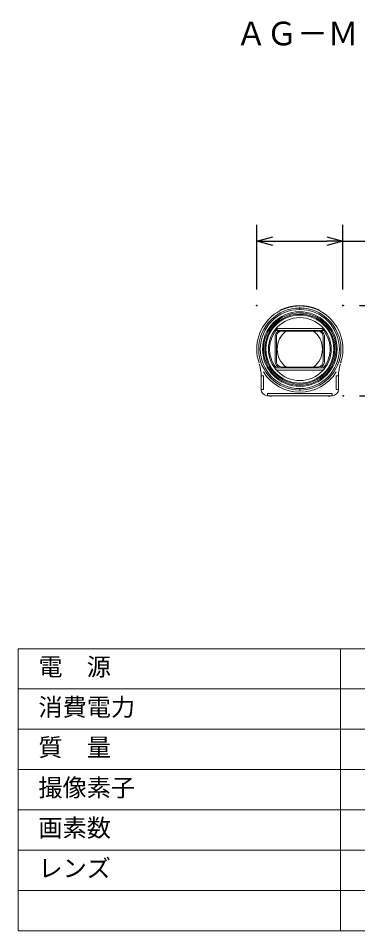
# Model space of a CAD drawing. Units: millimetres, scale not verified. Extents: x -63 to 62, y -57 to 57.
# Drawn here: x -62.5 to -20.4, y -56.5 to 56.7 of the extents above; entities that cross this region are included whole.
import ezdxf
from ezdxf.enums import TextEntityAlignment as Align

# ---------------------------------------------------------------- set-up
doc = ezdxf.new("R2010")
doc.units = ezdxf.units.MM
doc.header["$LTSCALE"] = 0.125
doc.header["$PDMODE"] = 32
doc.header["$PDSIZE"] = 0.0625
for name, color, linetype, lineweight in [('0-0_0', 7, 'Continuous', 25), ('0-1_WAKU', 1, 'Continuous', 18), ('0-4_GAIKEI', 1, 'Continuous', 18), ('0-6_SUNPO', 7, 'Continuous', 25)]:
    doc.layers.add(name, color=color, linetype=linetype, lineweight=lineweight)
doc.layers.add('0-2_MOJI1', color=7, linetype='Continuous')
doc.layers.add('0-5_DEFPOINTS', color=7, linetype='Continuous')
doc.styles.add('ＭＳ ゴシック', font='')
doc.styles.get('ＭＳ ゴシック').set_extended_font_data('MS Gothic')

# ---------------------------------------------------------------- blocks, each defined once
blk = doc.blocks.new('_OPEN30')
at = {"layer": '0-0_0'}
blk.add_line((0, 0), (-1, 0), dxfattribs=at)
blk.add_lwpolyline([(-1, 0.26795), (0, 0), (-1, -0.26795)], dxfattribs=at)
blk = doc.blocks.new('D5')
at = {"layer": '0-5_DEFPOINTS'}
for p in [(-19.0585, 31.5616), (-29.7585, 23.5616), (-19.0585, 23.5616)]:
    blk.add_point(p, dxfattribs=at)
at = {"layer": '0-6_SUNPO'}
for p, q in [((-29.7585, 25.5616), (-29.7585, 33.5616)), ((-19.0585, 25.5616), (-19.0585, 33.5616)), ((-27.7585, 31.5616), (-21.0585, 31.5616)), ((-19.0585, 31.5616), (-4.3919, 31.5616))]:
    blk.add_line(p, q, dxfattribs=at)
at = {"layer": '0-6_SUNPO', "xscale": 2, "yscale": 2, "rotation": 180}
blk.add_blockref('_OPEN30', (-29.7585, 31.5616), dxfattribs=at)
at = {"layer": '0-6_SUNPO', "xscale": 2, "yscale": 2}
blk.add_blockref('_OPEN30', (-19.0585, 31.5616), dxfattribs=at)
at = {"layer": '0-6_SUNPO', "style": 'ＭＳ ゴシック'}
blk.add_text('φ53.5', height=1.833, dxfattribs=at).set_placement((-14.4752, 32.0616), align=Align.BOTTOM_LEFT)
blk = doc.blocks.new('D4')
at = {"layer": '0-5_DEFPOINTS'}
for p in [(-19.0202, 23.558), (-11.0202, 23.558), (-19.0202, 12.358)]:
    blk.add_point(p, dxfattribs=at)
at = {"layer": '0-6_SUNPO'}
for p, q in [((-17.0202, 23.558), (-9.0202, 23.558)), ((-11.0202, 14.358), (-11.0202, 21.558)), ((-17.0202, 12.358), (-9.0202, 12.358))]:
    blk.add_line(p, q, dxfattribs=at)
at = {"layer": '0-6_SUNPO', "xscale": 2, "yscale": 2}
for p, rotation in [((-11.0202, 23.558), 90), ((-11.0202, 12.358), 270)]:
    blk.add_blockref('_OPEN30', p, dxfattribs=dict(at, rotation=rotation))
at = {"layer": '0-6_SUNPO', "style": 'ＭＳ ゴシック'}
blk.add_text('56', height=1.833, rotation=90, dxfattribs=at).set_placement((-11.5202, 16.708), align=Align.BOTTOM_LEFT)

msp = doc.modelspace()

# ---------------------------------------------------------------- linework, layer by layer
at = {"layer": '0-1_WAKU', "color": 4}
for p, q in [((62.4969, -21.5086), (-62.5031, -21.5086)), ((-22.5031, -56.5086), (-22.5031, -21.5086))]:
    msp.add_line(p, q, dxfattribs=at)
at = {"layer": '0-1_WAKU'}
for p, q in [((-62.5031, -26.5086), (62.4969, -26.5086)), ((-62.5031, -31.5086), (62.4969, -31.5086)), ((-62.5031, -36.5086), (62.4969, -36.5086)), ((-62.5031, -41.5086), (62.4969, -41.5086)), ((-62.5031, -46.5086), (62.4969, -46.5086)), ((-62.5031, -51.5086), (62.4969, -51.5086))]:
    msp.add_line(p, q, dxfattribs=at)
at = {"layer": '0-1_WAKU', "color": 4}
msp.add_lwpolyline([(-62.5031, -21.5086), (-62.5031, -56.5086), (62.4969, -56.5086)], dxfattribs=at)
at = {"layer": '0-4_GAIKEI'}
for p, q in [((-27.568, 20.8146), (-27.568, 20.8746)), ((-27.568, 20.7686), (-27.568, 20.7946)), ((-27.568, 20.5846), (-27.568, 20.7686)), ((-27.568, 19.9746), (-27.568, 20.0146)), ((-24.8691, 20.2939), (-24.8691, 20.2939)), ((-32.2594, 18.2463), (-32.2594, 18.2463)), ((-31.8685, 18.8564), (-31.8686, 18.8563)), ((-30.3015, 18.2417), (-24.8345, 18.2417)), ((-30.6182, 14.1309), (-30.6182, 17.2182)), ((-24.6219, 17.9946), (-30.5142, 17.9946)), ((-30.468, 14.1309), (-30.468, 17.2182)), ((-29.8004, 17.9146), (-25.3357, 17.9146)), ((-24.668, 17.2182), (-24.668, 14.1309)), ((-24.5178, 17.2182), (-24.5178, 14.1309)), ((-22.4326, 14.1746), (-22.428, 14.1746)), ((-22.4285, 14.1889), (-22.4284, 14.1884)), ((-22.428, 14.1746), (-22.4281, 14.1698)), ((-30.5142, 13.3546), (-24.6219, 13.3546)), ((-24.6934, 13.0562), (-30.4427, 13.0562)), ((-25.3357, 13.4346), (-29.8004, 13.4346)), ((-32.368, 12.3455), (-32.368, 10.6746)), ((-32.0653, 12.3463), (-32.3652, 12.3463)), ((-32.0653, 12.3463), (-32.0653, 10.6771)), ((-27.568, 11.3346), (-27.568, 11.3746)), ((-22.7708, 12.3463), (-23.0707, 12.3463)), ((-22.768, 12.3455), (-22.768, 10.6746)), ((-32.368, 10.6771), (-32.0653, 10.6771)), ((-27.568, 10.5806), (-27.568, 10.7646)), ((-27.568, 10.5546), (-27.568, 10.5806)), ((-27.568, 10.4746), (-27.568, 10.5346)), ((-31.568, 9.8746), (-27.628, 9.8746)), ((-27.628, 9.8774), (-27.628, 9.8746)), ((-23.5706, 9.8774), (-23.5706, 10.1773)), ((-23.5677, 9.8746), (-23.5706, 9.8774))]:
    msp.add_line(p, q, dxfattribs=at)
msp.add_lwpolyline([(-24.8591, 20.288), (-24.8591, 20.288), (-24.8591, 20.288), (-24.8591, 20.288), (-24.8591, 20.288), (-24.8591, 20.288), (-24.8591, 20.288), (-24.8591, 20.288)], close=True, dxfattribs=at)
for points in [[(-22.768, 10.6771), (-23.0707, 10.6771), (-23.0707, 12.3463)], [(-31.5655, 9.8746), (-31.5655, 10.1773), (-23.5706, 10.1773)], [(-23.557, 9.8746), (-23.568, 9.8746), (-27.568, 9.8746), (-27.568, 9.8774)]]:
    msp.add_lwpolyline(points, dxfattribs=at)
msp.add_circle((-27.568, 15.6746), 3.9, dxfattribs=at)
for centre, radius, start, end in [((-27.568, 15.6746), 5.35, 341.23592, 198.76408), ((-27.568, 15.6746), 5.094, 90, 270), ((-27.568, 15.6746), 4.91, 90, 270), ((-29.908, 20.43), 0.1, 116.20023, 176.66724), ((-27.568, 15.6746), 5.4, 115.00147, 116.20023), ((-27.568, 15.6746), 5.4, 64.99853, 115.00147), ((-27.568, 15.6746), 5.094, 270, 90), ((-27.568, 15.6746), 4.91, 270, 90), ((-27.568, 15.6746), 5.4, 63.79977, 64.99853), ((-25.228, 20.43), 0.1, 0, 63.79977), ((-27.568, 15.6746), 4.63, 90.6, 270.6), ((-27.568, 15.6746), 4.496, 90, 270), ((-27.568, 15.6746), 4.34, 89.99998, 270), ((-27.568, 15.6746), 4.2188, 90, 270), ((-27.568, 15.6746), 4.63, 270.6, 90.6), ((-27.568, 15.6746), 4.496, 270, 90), ((-27.568, 15.6746), 4.34, 270, 90), ((-27.568, 15.6746), 4.2188, 270, 90), ((-24.8691, 20.2925), 0.00142, 89.98391, 90.01609), ((-24.8691, 20.2922), 0.00173, 89.98339, 90.01661), ((-24.8724, 20.2926), 0.00359, 21.78424, 21.81858), ((-24.8691, 20.2923), 0.00162, 89.98227, 90.01773), ((-24.8691, 20.2927), 0.00125, 89.98165, 90.01835), ((-24.8691, 20.2927), 0.00121, 89.98103, 90.01897), ((-24.872, 20.2927), 0.00314, 21.78175, 21.82107), ((-24.8691, 20.2928), 0.00113, 89.97965, 90.02035), ((-24.8691, 20.2928), 0.00109, 89.97889, 90.02111), ((-24.8691, 20.2929), 0.00105, 89.97811, 90.02189), ((-24.8716, 20.2929), 0.00271, 21.77868, 21.82414), ((-24.8691, 20.2929), 0.00097, 89.97642, 90.02358), ((-24.8691, 20.2932), 0.0007, 89.97545, 90.02455), ((-24.8691, 20.293), 0.0009, 89.97444, 90.02556), ((-24.8691, 20.2933), 0.00065, 89.97343, 90.02657), ((-24.8712, 20.2931), 0.00224, 21.77392, 21.8289), ((-24.8691, 20.2933), 0.00059, 89.97106, 90.02894), ((-24.8691, 20.2933), 0.00056, 89.96919, 90.03081), ((-24.8691, 20.2932), 0.00073, 89.96867, 90.03133), ((-24.8691, 20.2933), 0.00056, 89.96949, 90.03051), ((-24.8707, 20.2934), 0.0017, 16.66404, 16.73445), ((-24.8691, 20.2935), 0.00039, 89.9558, 90.0442), ((-24.8691, 20.2934), 0.00048, 89.96452, 90.03548), ((-24.8691, 20.293), 0.00091, 89.98745, 90.01255), ((-24.8691, 20.2936), 0.00032, 89.94699, 90.05301), ((-24.8691, 20.2933), 0.00064, 89.94587, 90.05413), ((-24.8696, 20.2936), 0.00064, 26.46417, 26.66593), ((-32.2503, 18.24), 0.0111, 145.00167, 145.01429), ((-32.2499, 18.2396), 0.0116, 145.00197, 145.01399), ((-32.2499, 18.2396), 0.0116, 145.00195, 145.01401), ((-32.2499, 18.2406), 0.0111, 149.03021, 149.04228), ((-32.2499, 18.2406), 0.011, 149.03019, 149.0423), ((-32.2405, 18.2397), 0.02, 160.70388, 160.71603), ((-32.25, 18.2406), 0.011, 149.03016, 149.04233), ((-32.25, 18.2397), 0.0115, 145.00188, 145.01408), ((-32.25, 18.2407), 0.0109, 149.03014, 149.04235), ((-32.25, 18.2407), 0.0109, 149.03013, 149.04235), ((-32.25, 18.2407), 0.0109, 149.03013, 149.04236), ((-32.2501, 18.2407), 0.0108, 149.03007, 149.04242), ((-32.2494, 18.2403), 0.0116, 149.0305, 149.04199), ((-32.2518, 18.2418), 0.00881, 149.02866, 149.04382), ((-32.2499, 18.2396), 0.0116, 145.00193, 145.01403), ((-32.25, 18.2397), 0.0114, 145.00185, 145.01411), ((-32.2494, 18.2394), 0.0121, 145.00221, 145.01375), ((-32.2304, 18.2319), 0.0323, 153.43297, 153.43693), ((-32.2344, 18.2339), 0.0279, 153.42805, 153.44184), ((-32.2403, 18.2406), 0.0199, 163.29474, 163.30677), ((-32.2499, 18.2406), 0.011, 149.03018, 149.04231), ((-32.2407, 18.2407), 0.0195, 163.29461, 163.3069), ((-32.25, 18.2398), 0.0114, 145.00184, 145.01412), ((-32.25, 18.2407), 0.0109, 149.0301, 149.04239), ((-32.2413, 18.24), 0.0191, 160.7036, 160.7163), ((-32.2523, 18.2414), 0.00858, 144.99983, 145.01613), ((-32.2512, 18.2418), 0.0093, 151.17514, 151.20327), ((-31.8382, 18.8285), 0.0414, 142.67882, 143.10199), ((-31.8587, 18.8442), 0.0156, 142.17051, 143.03249), ((-31.8572, 18.8431), 0.0174, 141.73523, 142.23766), ((-31.8545, 18.8408), 0.021, 140.68439, 141.04336), ((-31.8282, 18.8201), 0.0544, 141.50066, 141.62711), ((-31.8575, 18.8433), 0.017, 140.3365, 140.80789), ((-31.8553, 18.8416), 0.0199, 140.1664, 140.56357), ((-31.855, 18.8413), 0.0203, 139.3144, 139.70114), ((-31.854, 18.8405), 0.0215, 139.84094, 140.20199), ((-31.8554, 18.8416), 0.0198, 138.99155, 139.38975), ((-31.8553, 18.8414), 0.02, 138.25468, 138.64581), ((-31.8551, 18.8413), 0.0202, 138.0054, 138.39368), ((-31.8551, 18.8413), 0.0201, 137.69329, 138.0845), ((-31.8551, 18.8414), 0.0201, 137.50767, 137.90023), ((-31.855, 18.8414), 0.0202, 137.26281, 137.65528), ((-31.8552, 18.8413), 0.0201, 136.39321, 136.7858), ((-31.8551, 18.8414), 0.0201, 136.21194, 136.60531), ((-31.8553, 18.8414), 0.02, 135.33414, 135.72796), ((-31.8552, 18.8414), 0.0201, 134.91984, 135.3145), ((-31.8549, 18.8414), 0.0202, 135.7344, 136.12872), ((-31.8551, 18.8414), 0.0202, 134.62752, 135.02276), ((-31.8553, 18.8414), 0.02, 133.86303, 134.25859), ((-31.8549, 18.8414), 0.0203, 134.22329, 134.61926), ((-31.8551, 18.8414), 0.0201, 133.46143, 133.85787), ((-31.8553, 18.8414), 0.02, 132.57623, 132.97358), ((-31.8551, 18.8413), 0.0202, 132.1863, 132.58219), ((-31.8549, 18.8414), 0.0202, 133.00972, 133.40685), ((-27.568, 15.6746), 3.75, 136.79764, 218.21929), ((-27.568, 15.6746), 3.75, 321.78071, 43.20236), ((-29.868, 17.2182), 0.7502, 146.13213, 180), ((-27.568, 15.6746), 3.5202, 143.69683, 146.13213), ((-29.868, 17.2182), 0.6, 146.13213, 180), ((-29.8004, 17.3146), 0.7502, 114.98286, 143.69683), ((-27.568, 15.6746), 2.8, 126.8699, 233.1301), ((-27.568, 15.6746), 3.37, 143.69683, 146.13213), ((-29.8004, 17.3146), 0.6, 90, 143.69683), ((-27.568, 15.6746), 2.8, 306.8699, 53.1301), ((-25.3357, 17.3146), 0.6, 36.30317, 90), ((-25.3357, 17.3146), 0.7502, 36.30317, 65.01714), ((-27.568, 15.6746), 3.37, 33.86787, 36.30317), ((-25.268, 17.2182), 0.6, 0, 33.86787), ((-27.568, 15.6746), 3.5202, 33.86787, 36.30317), ((-25.268, 17.2182), 0.7502, 0, 33.86787), ((-37.4874, 12.327), 5.1195, 0.20739, 17.42336), ((-29.868, 14.1309), 0.7502, 180, 213.86787), ((-27.568, 15.6746), 3.5202, 213.86787, 216.30317), ((-29.868, 14.1309), 0.6, 180, 213.86787), ((-29.8004, 14.0346), 0.7502, 216.30317, 245.0171), ((-27.568, 15.6746), 3.37, 213.86787, 216.30317), ((-29.8004, 14.0346), 0.6, 216.30317, 270), ((-25.3357, 14.0346), 0.6, 270, 323.69683), ((-25.3357, 14.0346), 0.7502, 294.9829, 323.69683), ((-27.568, 15.6746), 3.37, 323.69683, 326.13213), ((-25.268, 14.1309), 0.6, 326.13213, 0), ((-27.568, 15.6746), 3.5202, 323.69683, 326.13213), ((-25.268, 14.1309), 0.7502, 326.13213, 0), ((-17.6486, 12.327), 5.1195, 162.57664, 179.79261), ((-27.568, 15.6746), 5.35, 341.23747, 341.24565), ((-22.8826, 14.3226), 0.5006, 324.02805, 325.46417), ((-22.6208, 14.1471), 0.1854, 324.2728, 327.2264), ((-22.6392, 14.1594), 0.2076, 327.12272, 328.82958), ((-23.0659, 14.3949), 0.6948, 330.42832, 330.8239), ((-22.6806, 14.1801), 0.2537, 330.74649, 331.94131), ((-22.6354, 14.1585), 0.2037, 331.32917, 332.90979), ((-22.6665, 14.1741), 0.2384, 332.97077, 334.28518), ((-22.6861, 14.1826), 0.2597, 334.47244, 335.65516), ((-22.6714, 14.1759), 0.2436, 335.6767, 336.93993), ((-22.6654, 14.1737), 0.2372, 336.86442, 338.16175), ((-22.6701, 14.1753), 0.2422, 338.20696, 339.46988), ((-22.6717, 14.1759), 0.2439, 339.47627, 340.72281), ((-22.6707, 14.1754), 0.2428, 340.76135, 342.00792), ((-22.6699, 14.1752), 0.242, 341.98726, 343.23186), ((-22.6706, 14.1753), 0.2427, 343.27003, 344.5036), ((-22.6706, 14.1753), 0.2427, 344.49559, 345.72254), ((-22.6709, 14.1752), 0.2429, 345.76133, 346.97971), ((-22.6705, 14.1752), 0.2426, 346.96966, 348.18237), ((-22.671, 14.1751), 0.243, 348.22289, 349.4259), ((-22.6706, 14.1751), 0.2427, 349.40928, 350.60568), ((-22.6713, 14.175), 0.2433, 350.65135, 351.83694), ((-22.6708, 14.175), 0.2428, 351.82445, 353.00444), ((-22.6706, 14.1748), 0.2426, 353.03931, 354.21146), ((-22.6711, 14.1749), 0.2431, 354.20597, 355.3677), ((-22.6737, 14.1749), 0.2457, 355.41468, 356.555), ((-22.6704, 14.1748), 0.2423, 356.54158, 357.6888), ((-22.6687, 14.1744), 0.2407, 3.20986, 3.32432), ((-22.669, 14.1746), 0.241, 3.05398, 3.16873), ((-22.6679, 14.1745), 0.2399, 2.97167, 3.08649), ((-22.6693, 14.1746), 0.2413, 2.81696, 2.93157), ((-22.6685, 14.1745), 0.2405, 2.73371, 2.84821), ((-22.6686, 14.1745), 0.2406, 2.61465, 2.72908), ((-22.669, 14.1746), 0.2409, 2.37648, 2.49073), ((-22.6693, 14.1746), 0.2412, 2.13822, 2.25231), ((-22.6677, 14.1746), 0.2397, 2.50623, 2.6206), ((-22.6681, 14.1746), 0.2401, 2.26703, 2.38121), ((-22.6684, 14.1745), 0.2404, 2.05168, 2.16568), ((-22.6688, 14.1746), 0.2407, 1.90811, 2.02194), ((-22.6625, 14.1744), 0.2345, 357.69775, 358.8741), ((-22.6677, 14.1745), 0.2397, 1.82017, 1.93401), ((-22.6685, 14.1746), 0.2405, 1.69253, 1.80646), ((-22.6682, 14.1746), 0.2402, 1.57978, 1.69337), ((-22.6699, 14.1746), 0.2419, 1.4599, 1.5727), ((-22.669, 14.1745), 0.241, 1.35728, 1.47097), ((-22.6635, 14.1747), 0.2355, 1.24184, 1.35769), ((-22.6694, 14.1746), 0.2414, 1.12816, 1.24069), ((-22.6855, 14.1743), 0.2575, 1.01557, 1.12063), ((-22.6647, 14.1746), 0.2366, 0.90096, 1.01671), ((-22.6312, 14.1753), 0.2032, 0.72951, 0.86715), ((-22.6799, 14.1744), 0.2518, 0.69496, 0.79963), ((-22.6354, 14.175), 0.2074, 0.40036, 0.54737), ((-23.079, 14.1693), 0.651, 0.67373, 0.71016), ((-22.6136, 14.1752), 0.1856, 0.13988, 0.39245), ((-22.9243, 14.1736), 0.4963, 0.10915, 0.23292), ((-27.568, 15.6746), 5.3395, 212.17627, 327.82373), ((-31.568, 10.6746), 0.8, 180, 270), ((-23.568, 10.6746), 0.8004, 270.04738, 359.95262), ((-31.168, 10.3546), 0.52, 247.38014, 270), ((-31.168, 10.3546), 0.52, 270, 292.61986), ((-23.968, 10.3546), 0.52, 247.38014, 270), ((-23.968, 10.3546), 0.52, 270, 292.61986)]:
    msp.add_arc(centre, radius, start, end, dxfattribs=at)

# ---------------------------------------------------------------- block references
at = {"layer": '0-6_SUNPO'}
for name in ['D5', 'D4']:
    msp.add_blockref(name, (-3.1595, -2.4835), dxfattribs=at)

# ---------------------------------------------------------------- texts
at = {"layer": '0-2_MOJI1', "style": 'ＭＳ ゴシック', "width": 0.95}
msp.add_text('ＡＧ－ＭＤＲ１５専用コンパクトカメラヘッド', height=2.933, dxfattribs=at).set_placement((-35.5031, 52.4914), align=Align.BOTTOM_LEFT)
at = {"layer": '0-2_MOJI1', "style": 'ＭＳ ゴシック'}
for s, p in [('電\u3000源', (-60.0031, -25.5086)), ('消費電力', (-60.0031, -30.5086)), ('質\u3000量', (-60.0031, -35.5086)), ('撮像素子', (-60.0031, -40.5086)), ('画素数', (-60.0031, -45.5086)), ('レンズ', (-60.0031, -50.5086))]:
    msp.add_text(s, height=2.199, dxfattribs=at).set_placement(p, align=Align.BOTTOM_LEFT)

doc.saveas('drawing.dxf')
